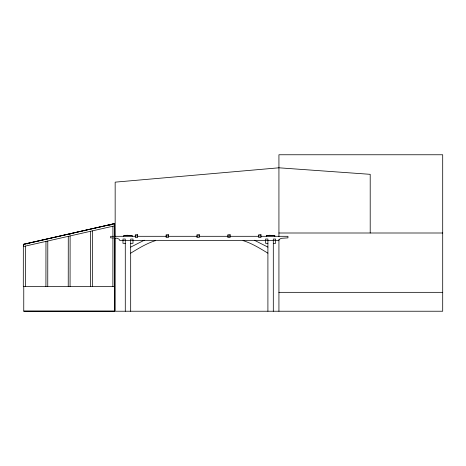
<?xml version="1.0" encoding="UTF-8"?>
<svg xmlns="http://www.w3.org/2000/svg" width="466" height="466" viewBox="0 0 466 466"><rect width="100%" height="100%" fill="white"/><g stroke="black" fill="none" stroke-linecap="round" stroke-linejoin="round"><path stroke-width="0.7" d="M23.807 244.702L23.335 244.633L23.428 246.281M23.69 244.219L112.801 224.07L112.923 224.571M114.741 237.788L114.566 311.206L23.754 311.166L23.772 286.235M23.807 244.667L23.335 244.72M25.438 286.409L25.467 246.06L114.752 225.806M45.918 286.427L45.959 241.411M47.753 286.427L47.788 240.998M68.24 286.444L68.281 236.349M70.069 286.444L70.11 235.936M90.555 286.462L90.596 231.287M92.39 286.462L92.431 230.868M112.801 224.175L112.923 224.42M112.871 286.479L112.912 237.841M112.912 236.384L112.918 226.22M114.566 311.236L114.624 237.934L110.634 237.864L110.634 236.303L135.344 236.303M114.624 236.489L114.636 224.012M23.335 244.353L114.636 223.587L23.335 244.475M114.747 236.641L114.636 223.587M130.678 247.108L144.268 240.229M130.678 253.178C138.623 248.349 146.574 243.398 155.545 240.596M84.631 230.839L86.752 230.355M109.388 225.235L111.508 224.758M27.343 243.887L29.463 243.403M68.362 234.561L70.488 234.078M23.329 246.549L25.467 246.06M123.74 236.303L123.74 235.714L127.096 235.26L132.222 235.714L132.222 236.303M266.36 236.303L266.36 235.714L269.715 235.26L274.841 235.714L274.841 236.303M278.93 233L442.7 233M123.74 235.714L132.222 235.714M266.36 235.714L274.841 235.714M135.303 235.912L137.616 235.912M166.141 235.912L168.453 235.912M196.978 235.912L199.291 235.912M227.816 235.912L230.128 235.912M258.653 235.912L260.966 235.912M137.522 236.303L166.589 236.303M168.045 236.303L197.112 236.303M199.291 236.303L228.357 236.303M229.814 236.303L258.88 236.303M261.059 236.303L287.947 236.303L287.947 237.864L281.359 238.307L279.419 239.268L278.697 240.596L119.884 240.596L119.162 239.268L117.228 238.307L114.595 237.963M125.284 243.328L122.972 243.328L122.972 239.035L125.284 239.035L125.284 311.23M130.678 243.328L132.991 243.328L132.991 239.035L130.678 239.035L130.678 311.23M267.903 243.328L265.591 243.328L265.591 239.035L267.903 239.035L267.903 311.23M273.303 243.328L275.616 243.328L275.616 239.035L273.303 239.035L273.303 311.23M278.93 292.333L442.7 292.333M23.754 311.131L114.706 311.131M114.706 286.479L23.3 286.409L23.335 244.3L23.451 244.714M243.042 240.596C252.013 243.398 259.964 248.349 267.903 253.178M254.32 240.229L267.903 247.108M114.514 223.61L114.752 224.158M23.684 244.271L23.807 244.79L23.807 244.365M370.202 233L370.202 174.325L278.93 167.801L115.16 182.148L115.16 236.536M278.93 236.617L278.93 154.764L442.7 154.764L442.7 311.23L115.16 311.23L115.16 237.986M278.93 239.512L278.93 311.23M137.616 234.742L135.303 234.742L135.303 237.474L137.616 237.474L137.616 234.742M168.453 234.742L166.141 234.742L166.141 237.474L168.453 237.474L168.453 234.742M199.291 234.742L196.978 234.742L196.978 237.474L199.291 237.474L199.291 234.742M230.128 234.742L227.816 234.742L227.816 237.474L230.128 237.474L230.128 234.742M260.966 234.742L258.653 234.742L258.653 237.474L260.966 237.474L260.966 234.742"/></g></svg>
